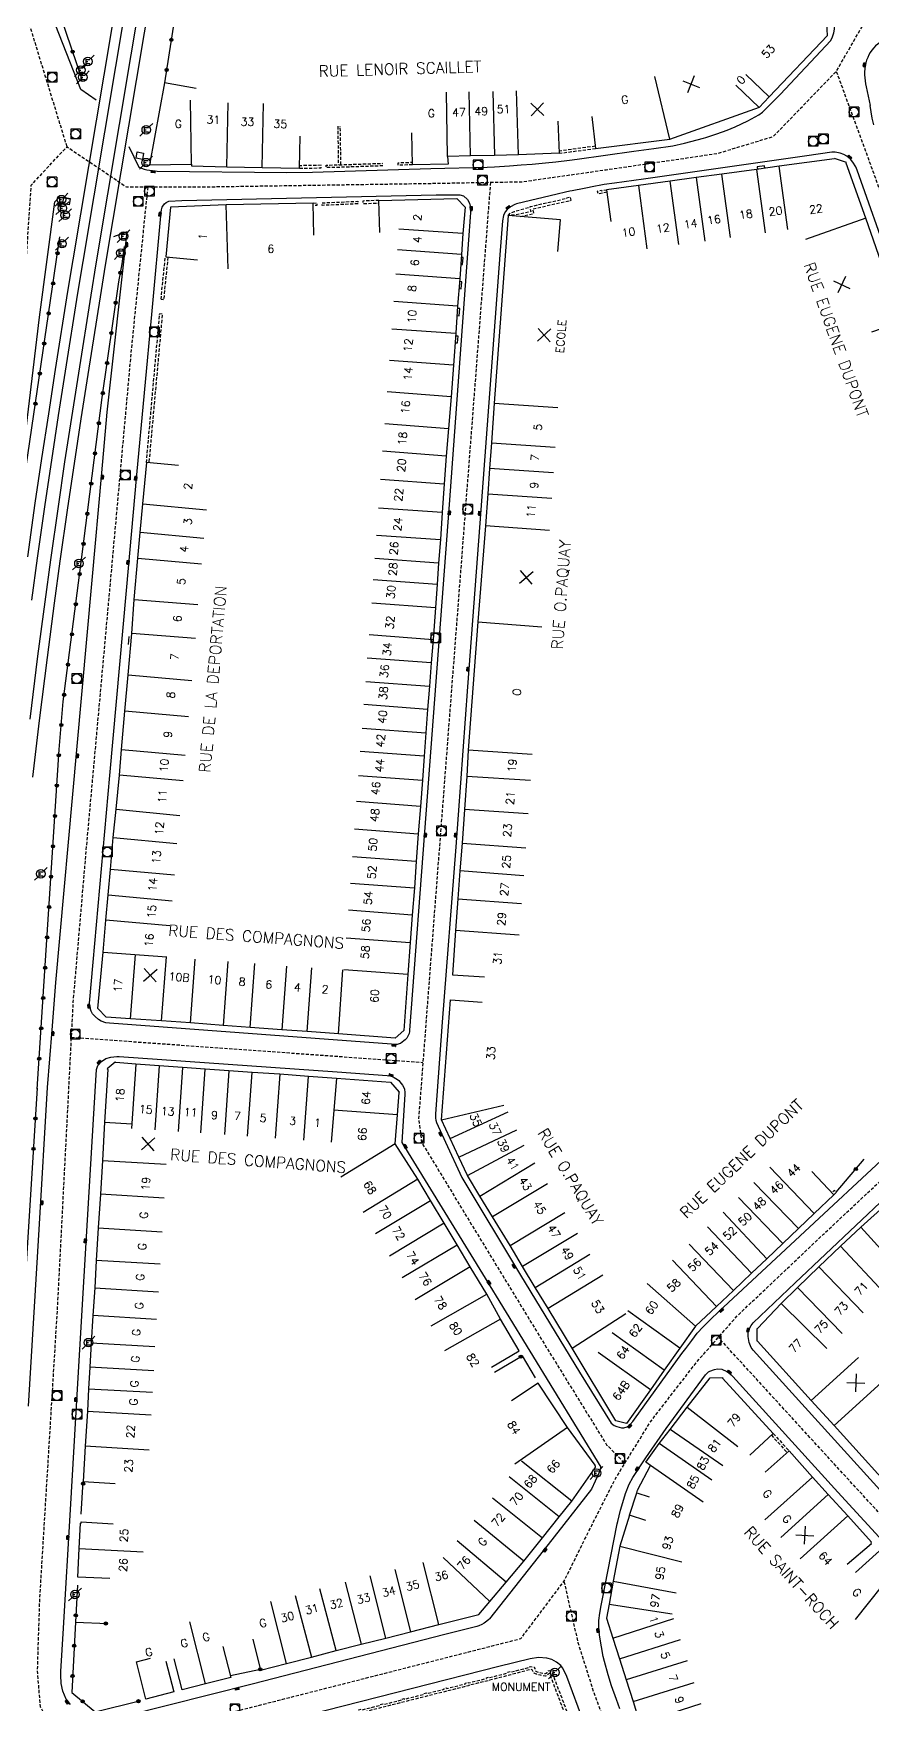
# Model space of a CAD drawing. Header units: millimetres. Extents: x 111999 to 113000, y 155000 to 156001.
# Drawn here: x 112364.1 to 112495.2, y 155392.6 to 155653.7 of the extents above; entities that cross this region are included whole.
import ezdxf
from ezdxf.enums import TextEntityAlignment as Align

# ---------------------------------------------------------------- set-up
doc = ezdxf.new("R2010")
doc.units = ezdxf.units.MM
doc.linetypes.add('DASHED', pattern=[0.75, 0.5, -0.25])
doc.layers.get('0').update_dxf_attribs({"linetype": 'CONTINUOUS'})
for name, color, linetype in [('W0001', 6, 'DASHED'), ('W0008', 7, 'CONTINUOUS'), ('W0100', 7, 'CONTINUOUS'), ('W0112', 1, 'DASHED'), ('W0322', 7, 'CONTINUOUS'), ('W0330', 7, 'CONTINUOUS'), ('W0400', 7, 'CONTINUOUS'), ('W0420', 7, 'CONTINUOUS'), ('W0471', 7, 'CONTINUOUS'), ('W0700', 7, 'CONTINUOUS'), ('W0984', 7, 'CONTINUOUS'), ('W0989', 7, 'CONTINUOUS'), ('W0991', 7, 'CONTINUOUS'), ('W1102', 7, 'CONTINUOUS')]:
    doc.layers.add(name, color=color, linetype=linetype)
doc.styles.get("Standard").update_dxf_attribs({"font": 'romans.shx', "width": 0.85})

# ---------------------------------------------------------------- blocks, each defined once
blk = doc.blocks.new('T400')
for p, q in [((-0.15, 0.3), (0.15, 0.3)), ((-0.15, -0.25), (-0.15, 0.3)), ((-0.15, 0.15), (0.15, 0.15)), ((-0.15, 0), (0.15, 0)), ((0.15, 0.3), (0.15, -0.25)), ((-0.15, -0.15), (0.15, -0.15)), ((-0.15, -0.25), (-0.15, -0.3)), ((-0.15, -0.3), (0.15, -0.3)), ((0.15, -0.3), (0.15, -0.25))]:
    blk.add_line(p, q)
blk = doc.blocks.new('t322o')
at = {"color": 0, "linetype": 'Continuous'}
for radius in [0.25, 0.15]:
    blk.add_circle((0, 0), radius, dxfattribs=at)
blk = doc.blocks.new('t991o')
at = {"color": 0, "linetype": 'Continuous'}
for p, q in [((-1, 1), (1, -1)), ((-1, -1), (1, 1))]:
    blk.add_line(p, q, dxfattribs=at)
blk = doc.blocks.new('T471')
for p, q in [((-0.333334, 0.333334), (-0.333334, -0.333334)), ((-0.333334, 0.333334), (0.333334, 0.333334)), ((-0.333334, 0), (0, 0)), ((0.500001, 0.500001), (1.000002, 1.000002)), ((-0.500001, -0.500001), (-1.000002, -1.000002)), ((-0.333334, -0.333334), (0.333334, -0.333334))]:
    blk.add_line(p, q)
blk.add_ellipse((0, 0), major_axis=(0.471405, 0.471405), ratio=1, start_param=5.4977871438, end_param=11.780972451)
blk = doc.blocks.new('t112o')
at = {"color": 0, "linetype": 'Continuous'}
for p, q in [((-0.5, 0.5), (0.5, 0.5)), ((-0.5, -0.5), (-0.5, 0.5)), ((0.5, 0.5), (0.5, -0.5)), ((0.5, -0.5), (-0.5, -0.5))]:
    blk.add_line(p, q, dxfattribs=at)
blk = doc.blocks.new('t330o')
at = {"color": 0, "linetype": 'Continuous'}
for p, q in [((0.25, -0.25), (-0.25, 0.25)), ((-0.25, -0.25), (0.25, 0.25)), ((-0.25, 0.25), (-0.25, -0.25)), ((0.25, 0.25), (-0.25, 0.25)), ((0.25, -0.25), (0.25, 0.25)), ((-0.25, -0.25), (0.25, -0.25)), ((-0.25, -0.25), (-0.25, -0.25))]:
    blk.add_line(p, q, dxfattribs=at)
blk = doc.blocks.new('T420')
for p, q in [((0.75, 0.75), (-0.75, 0.75)), ((-0.75, 0.75), (-0.75, -0.75)), ((0.75, 0.75), (0.75, -0.75)), ((0.75, -0.75), (-0.75, -0.75))]:
    blk.add_line(p, q)
blk.add_ellipse((0, 0), major_axis=(-0.53, 0.53), ratio=1, start_param=3.926991, end_param=10.210176)

msp = doc.modelspace()

# ---------------------------------------------------------------- linework, layer by layer
at = {"layer": 'W0001', "flags": 128}
for points in [[(112369.32, 155635.98), (112364.55, 155651.51), (112359.37, 155668.73), (112357.9, 155672.43), (112349.7, 155685.3), (112341.28, 155698.13), (112336.22, 155706.13), (112328.85, 155720.06), (112326.26, 155726.59), (112325.62, 155731.42), (112326.44, 155735.12), (112328.97, 155742.71), (112335.1, 155761.86), (112344.02, 155792.75)], [(112328.58, 155236.28), (112329.6, 155246.34), (112330.59, 155255.08), (112331.27, 155265.1), (112332.6, 155284.31), (112334.87, 155314.83), (112337.19, 155344.54), (112339.04, 155372.85), (112341.05, 155397.93), (112341.46, 155403.01), (112341.64, 155427.07), (112342.76, 155443.35), (112345.53, 155471.88), (112347.35, 155491.83), (112349.83, 155514), (112352, 155534.88), (112355.13, 155554.93), (112358.13, 155574.32), (112359.72, 155585.38), (112360.84, 155594.91), (112362.13, 155606.33), (112362.9, 155617.39), (112363.73, 155629.98), (112369.32, 155635.98), (112378.62, 155629.68), (112391.73, 155629.72), (112426.3, 155630.25), (112440.44, 155630.51), (112453.53, 155632.37), (112470.94, 155634.93), (112479.69, 155637.58), (112489.51, 155647.74), (112496.94, 155660.63)], [(112489.51, 155647.74), (112495.1, 155632.48), (112501.9, 155613.75), (112503.75, 155608.55), (112504.86, 155602.1), (112505.6, 155595.22), (112511.44, 155546.14), (112517.01, 155506.81)], [(112435.47, 155630.42), (112426.11, 155508.52), (112424.25, 155484.14), (112424.71, 155480.43), (112442.75, 155450.78), (112453.62, 155433.2), (112456.47, 155430.29)], [(112381.92, 155629.69), (112379.35, 155604.28), (112372.28, 155526.12), (112370.25, 155502.37), (112367.82, 155455.09), (112365.01, 155409.02), (112364.66, 155397.97), (112365.1, 155392.32), (112367.31, 155388.34), (112370.05, 155386.49), (112373.68, 155385.96), (112382.34, 155388.17), (112440.24, 155402.92), (112446.96, 155411.85), (112451.29, 155420.59), (112454.96, 155427.82), (112460.44, 155436.74), (112467.69, 155446.1), (112474.14, 155453.44), (112487.49, 155466.07), (112512.38, 155489.41)], [(112369.97, 155496.86), (112424.92, 155492.92)], [(112604.41, 155358.89), (112508.79, 155412.74), (112504.88, 155414.95), (112501.09, 155417.69), (112497.36, 155421.3), (112492.47, 155426.6), (112471.08, 155449.96)], [(112446.96, 155411.85), (112449.13, 155402.31), (112451.6, 155394.53), (112470.79, 155342.32), (112484.86, 155305.26), (112490.16, 155293.16), (112494.85, 155281.76), (112498.2, 155274.69), (112505.19, 155263.73), (112519.79, 155245.12), (112541.27, 155217.47), (112550.11, 155206.25), (112554.98, 155199.36), (112558.96, 155193.97), (112563.91, 155185.93), (112579.33, 155162.07), (112594.45, 155138.12), (112599.31, 155130.61), (112603.82, 155124.25), (112609.21, 155118.85), (112616.84, 155111.27), (112625.71, 155103.29), (112632.16, 155098.12), (112644.97, 155095.86), (112649.42, 155095.35), (112653.21, 155094.63), (112656.65, 155093.35), (112660.54, 155091.26), (112681.05, 155076.31), (112689.2, 155069.76), (112693.14, 155066.53), (112696.42, 155063), (112699.29, 155059.42), (112702.16, 155054.86), (112704.32, 155050.69), (112719.49, 155014.76), (112725.44, 155001.75), (112726.7, 155000)]]:
    msp.add_lwpolyline(points, dxfattribs=at)
at = {"layer": 'W0008'}
for points in [[(112478.74, 155642.15), (112480.75, 155644.11), (112488.65, 155652.58, 0.287472), (112488.52, 155657.32), (112466.01, 155686.71), (112461.92, 155692.1), (112459.26, 155695.93), (112447.24, 155714.61), (112433.42, 155736.09), (112415.3, 155764.31), (112411.23, 155770.58), (112408.42, 155774.76), (112405.44, 155778.88)], [(112614.9, 155619.73, 0.001312), (112614.28, 155620.07), (112587.1, 155632.38), (112583.28, 155633.97), (112580.41, 155635.06, 0.023835), (112565.75, 155639.66), (112537.85, 155646.53), (112531.74, 155648), (112527.94, 155648.84), (112508.84, 155652.3), (112499.26, 155653.21, 0.342838), (112494.13, 155649.06, 0.12527), (112494.2, 155645.33), (112494.78, 155642.42)]]:
    msp.add_lwpolyline(points, format="xyb", dxfattribs=at)
at = {"layer": 'W0008', "flags": 128}
for points in [[(112373.86, 155643.23), (112371.5, 155644.89), (112367, 155656.33)], [(112378.99, 155636.01), (112380.53, 155632.76), (112381.35, 155632.44), (112381.78, 155632.34), (112383.09, 155632.19), (112383.42, 155632.17), (112403.66, 155631.96), (112407.68, 155632.02), (112426.14, 155632.55), (112434.94, 155632.78), (112436.1, 155632.83), (112438.46, 155632.98), (112440.29, 155633.12), (112442, 155633.26), (112444.07, 155633.46), (112445.68, 155633.63), (112447.84, 155633.89), (112449.03, 155634.04), (112457.87, 155635.27), (112460.99, 155635.7), (112463.98, 155636.13), (112465.8, 155636.52), (112468.76, 155637.3), (112469.12, 155637.41), (112470.85, 155637.97), (112472.44, 155638.57), (112473.7, 155639.1), (112475.69, 155640.04), (112477.4, 155640.95), (112477.98, 155641.35), (112478.74, 155642.15)], [(112497.95, 155617.74), (112492.77, 155632.3), (112492.54, 155632.82), (112492.1, 155633.56), (112491.72, 155634.04), (112491.17, 155634.49), (112490.66, 155634.78), (112490.13, 155634.97), (112489.31, 155635.12), (112488.81, 155635.11), (112484.92, 155634.55), (112459.4, 155630.89), (112454.86, 155630.28), (112453.22, 155630.05), (112452.44, 155629.91), (112451.91, 155629.81), (112450.13, 155629.46), (112448.22, 155629.08), (112447.87, 155629.01), (112447.19, 155628.86), (112445.89, 155628.56), (112439.56, 155627.03), (112439.29, 155626.93), (112438.6, 155626.56), (112438.07, 155626.17), (112437.77, 155625.8), (112437.51, 155625.21), (112437.36, 155624.37), (112436.96, 155619.06), (112433.8, 155577.16), (112431.89, 155551.58), (112430.06, 155526.62), (112427.93, 155499.21), (112426.91, 155484.87), (112426.89, 155484.55), (112426.88, 155484.23), (112426.92, 155483.89), (112427.04, 155483.53), (112428.43, 155480.44), (112430.98, 155474.95), (112440.19, 155459.67), (112449.38, 155444.51), (112454.33, 155436.56), (112454.81, 155436.22), (112455.23, 155436.02), (112455.95, 155435.84), (112456.29, 155435.82), (112456.85, 155435.99), (112457.27, 155436.32), (112457.7, 155436.84), (112457.96, 155437.17), (112465.4, 155447.43), (112465.98, 155448.24), (112466.92, 155449.5), (112467.79, 155450.6), (112468.72, 155451.64), (112469.84, 155452.78), (112471.13, 155454.03), (112510.66, 155490.76)], [(112478.36, 155632.62), (112478.31, 155633), (112477.12, 155632.83), (112477.18, 155632.45)], [(112336.12, 155297.98), (112335.14, 155299.48), (112335.18, 155303.08), (112337.22, 155331.13), (112339.58, 155362.56), (112341.08, 155383.39), (112342.75, 155401.37), (112343.35, 155411.95), (112343.75, 155419.25), (112345.12, 155431.84), (112348.64, 155476.92), (112349.98, 155492.58), (112352.06, 155510.94), (112353.96, 155528.59), (112356.04, 155545.27), (112357.88, 155558.86), (112361.09, 155580.09), (112362.87, 155591.49), (112365.02, 155609.33), (112367.43, 155627.38), (112368.16, 155628.08), (112369.8, 155627.84)], [(112363.31, 155439.2), (112364.99, 155466.83), (112366.29, 155489.01), (112367, 155497.95), (112367.58, 155505.43), (112370.86, 155541.74), (112373.26, 155568.25), (112374.75, 155585.04), (112375.61, 155594.5), (112378.7, 155622.66), (112376.58, 155621.89)], [(112430.83, 155617.58), (112431.13, 155617.56), (112431.2, 155618.66), (112430.9, 155618.68)], [(112430.55, 155613.82), (112430.9, 155613.79), (112430.98, 155614.89), (112430.64, 155614.92)], [(112430.24, 155609.59), (112430.6, 155609.57), (112430.68, 155610.69), (112430.31, 155610.71)], [(112429.94, 155605.36), (112430.34, 155605.33), (112430.41, 155606.37), (112430.01, 155606.4)], [(112378.98, 155559.47), (112378.87, 155558.2)], [(112369.84, 155392.59), (112369.21, 155393.43), (112368.64, 155394.69), (112368.42, 155395.88), (112368.36, 155397.21), (112368.37, 155397.78), (112368.76, 155404.55), (112369.84, 155423.07), (112370.95, 155441.9), (112372.37, 155465.65), (112373.48, 155484.04), (112373.95, 155491.82), (112374.13, 155492.43), (112374.7, 155493.09), (112375.38, 155493.51), (112376.15, 155493.74), (112377.1, 155493.87), (112377.44, 155493.87), (112411.53, 155491.46), (112419.36, 155490.87), (112419.79, 155490.81), (112420.27, 155490.66), (112420.43, 155490.58), (112420.95, 155490.24), (112421.15, 155490.09), (112421.54, 155489.63), (112421.71, 155489.35), (112422.02, 155488.78), (112422.06, 155488.66), (112422.12, 155488.35), (112422.12, 155487.96), (112421.61, 155480.42), (112434.21, 155459.88), (112452.7, 155429.71), (112452.43, 155428.75), (112451.28, 155426.26), (112444.51, 155417.62), (112435.31, 155405.99), (112435.23, 155405.9), (112434.91, 155405.64), (112434.49, 155405.33), (112434.11, 155405.12), (112433.66, 155404.93), (112433.33, 155404.82), (112428.37, 155403.53), (112398.24, 155395.81), (112378.42, 155390.78)], [(112496.81, 155425.56), (112476.53, 155447.96), (112476.53, 155447.96), (112476.23, 155448.37), (112476.1, 155448.64), (112475.91, 155449.19), (112475.83, 155449.49), (112475.75, 155450.08), (112475.75, 155450.59), (112475.81, 155450.94), (112475.91, 155451.27), (112476.19, 155451.83), (112476.52, 155452.23), (112483.1, 155458.5), (112497.28, 155471.92)], [(112455.71, 155391.93), (112455.18, 155393.39), (112454.41, 155395.54), (112453.86, 155397.23), (112453.29, 155399.33), (112453.11, 155400.14), (112452.8, 155401.65), (112452.51, 155403.45), (112452.41, 155404.57), (112452.42, 155405.72), (112452.56, 155406.87), (112452.78, 155408.1), (112452.88, 155408.6), (112455.29, 155420.84), (112455.37, 155421.23), (112455.81, 155422.98), (112456.14, 155424.19), (112456.57, 155425.56), (112457.16, 155427.05), (112457.72, 155428.07), (112459.74, 155431.15), (112462.95, 155435.71), (112469.07, 155444.12), (112469.21, 155444.28), (112469.55, 155444.57), (112469.76, 155444.69), (112470.48, 155444.95), (112470.94, 155445.03), (112471.61, 155444.98), (112472.43, 155444.66), (112472.67, 155444.49), (112473.1, 155444.11), (112473.32, 155443.88), (112489.75, 155425.79), (112496.21, 155418.75)], [(112454.48, 155377.82), (112447.41, 155396.97), (112447.11, 155397.66), (112446.73, 155398.36), (112446.46, 155398.69), (112445.81, 155399.22), (112445.08, 155399.62), (112444.3, 155399.85), (112442.98, 155399.95), (112441.69, 155399.77), (112436.8, 155398.55), (112396.3, 155388.22)]]:
    msp.add_lwpolyline(points, dxfattribs=at)
msp.add_lwpolyline([(112495.39, 155639.39), (112495.13, 155640.41), (112494.78, 155642.42, -0.00215)], format="xyb", dxfattribs=at)
msp.add_lwpolyline([(112422.17, 155496.47), (112421.94, 155496.27), (112421.4, 155495.89), (112421.21, 155495.8), (112420.91, 155495.73), (112420.72, 155495.72), (112411.57, 155496.39), (112375.97, 155499.03), (112375.38, 155499.13), (112374.67, 155499.38), (112374.23, 155499.62), (112373.71, 155500.07), (112373.32, 155500.53), (112373.09, 155500.95), (112372.88, 155501.63), (112372.85, 155502.16), (112373.39, 155508.57), (112376.02, 155537.72), (112378.59, 155566.64), (112380.24, 155584.71), (112382.61, 155610.32), (112384.01, 155625.75), (112384.07, 155626.12), (112384.19, 155626.52), (112384.27, 155626.67), (112384.57, 155627.06), (112384.81, 155627.28), (112385.22, 155627.49), (112387.25, 155627.59), (112427.01, 155628.45), (112430.69, 155628.46), (112431.27, 155628.29), (112431.87, 155627.74), (112432.18, 155627.17), (112432.3, 155626.68), (112432.34, 155625.69), (112432.31, 155624.96), (112432.04, 155621.43), (112429.01, 155580.08), (112425.39, 155531.72), (112422.85, 155497.97), (112422.82, 155497.74), (112422.77, 155497.43), (112422.73, 155497.32), (112422.53, 155496.91), (112422.41, 155496.72)], close=True, dxfattribs=at)
at = {"layer": 'W0100'}
msp.add_lwpolyline([(112473.81, 155645.57), (112477.44, 155642.12), (112479.02, 155643.79), (112488.12, 155653.34), (112488.04, 155655.2), (112485.7, 155658.08), (112482.56, 155662.05), (112478.64, 155658.95)], dxfattribs=at)
at = {"layer": 'W0100', "flags": 128}
for points in [[(112389.48, 155645.06), (112384.56, 155645.96), (112382.21, 155633.13), (112388.77, 155633.23), (112388.78, 155632.96), (112394.31, 155632.85), (112399.79, 155632.71), (112405.64, 155632.6), (112405.74, 155637.6)], [(112451.3, 155640.67), (112451.91, 155635.71), (112463.49, 155637.13), (112477.49, 155642.14), (112477.49, 155642.14), (112477.49, 155642.14), (112477.49, 155642.14)], [(112446.01, 155639.94), (112446.19, 155634.94), (112439.87, 155634.71), (112436.09, 155634.62), (112432.34, 155634.53), (112428.78, 155634.47), (112428.85, 155633.27), (112423.29, 155633.15), (112423.18, 155638.15)], [(112495.04, 155607.04), (112499.76, 155608.69), (112494.12, 155624.8), (112491.06, 155633.39), (112491.09, 155633.49), (112489.22, 155634.14), (112489.21, 155634.1), (112480.58, 155632.93), (112477.04, 155632.43), (112471.62, 155631.7), (112467.62, 155631.14), (112463.56, 155630.6), (112458.58, 155629.92), (112453.61, 155629.24), (112454.29, 155624.29)], [(112418.18, 155622.58), (112418.06, 155627.58), (112430.21, 155627.86), (112431.5, 155626.55), (112431.17, 155622.39), (112430.94, 155619.16), (112430.67, 155615.31), (112430.34, 155611.07), (112430.04, 155606.82), (112429.68, 155601.83), (112429.32, 155596.92), (112428.93, 155591.95), (112428.58, 155587.62), (112428.25, 155583.3), (112427.94, 155578.82), (112427.65, 155574.6), (112427.38, 155570.92), (112427.15, 155567.66), (112426.9, 155563.93), (112426.5, 155558.97), (112426.21, 155555.33), (112425.96, 155551.68), (112425.66, 155548.05), (112425.38, 155544.4), (112425.1, 155540.76), (112424.85, 155537.03), (112424.54, 155532.89), (112424.18, 155528.64), (112423.89, 155524.32), (112423.59, 155520.17), (112423.25, 155515.93), (112422.91, 155511.66), (112422.56, 155506.66), (112421.93, 155497.91), (112420.58, 155496.73), (112411.73, 155497.39), (112406.85, 155497.73), (112402.86, 155498.01), (112397.92, 155498.39), (112393.69, 155498.71), (112388.59, 155499.09), (112384.08, 155499.43), (112379.24, 155499.71), (112375.43, 155499.97), (112374.13, 155501.34), (112374.95, 155510.12), (112375.4, 155515.17), (112375.77, 155519.09), (112376.13, 155523.05), (112376.54, 155528.04), (112376.98, 155532.49), (112377.51, 155537.79), (112377.84, 155541.78), (112378.35, 155547.77), (112378.87, 155553.46), (112379.44, 155559.93), (112379.81, 155565.24), (112380.38, 155571.72), (112380.75, 155575.69), (112381.16, 155580.17), (112381.78, 155586.66)], [(112407.86, 155622.17), (112407.75, 155627.17), (112394.2, 155626.87), (112385.48, 155626.54), (112384.76, 155618.77), (112389.73, 155618.31)], [(112446.02, 155619.59), (112446.41, 155624.57), (112438.25, 155625.21), (112436.05, 155595.92), (112435.63, 155589.73), (112435.33, 155585.71), (112435.06, 155581.73), (112434.72, 155576.74), (112433.51, 155561.74), (112431.99, 155541.68), (112431.76, 155537.66), (112431.41, 155532.43), (112431.03, 155527.19), (112430.71, 155522.84), (112430.38, 155518.5), (112430.01, 155513.53), (112429.53, 155506.63), (112434.52, 155506.29)], [(112386.76, 155586.18), (112381.72, 155586.62)], [(112485.67, 155475.87), (112489.12, 155472.25), (112486.05, 155469.34), (112483.58, 155466.97), (112481.16, 155464.62), (112478.68, 155462.26), (112476.24, 155459.98), (112473.44, 155457.31), (112470.8, 155454.78), (112467.53, 155451.73), (112465.07, 155448.28), (112462.64, 155444.85), (112460.46, 155441.79), (112456.71, 155436.53), (112455.06, 155436.94), (112448.24, 155448.29), (112444.48, 155454.49), (112442.48, 155457.78), (112440.5, 155461.05), (112438.53, 155464.31), (112435.82, 155468.78), (112433.84, 155472.03), (112431.9, 155475.27), (112430.53, 155478.14), (112429.19, 155481.02), (112427.84, 155483.95), (112429.22, 155502.71), (112434.2, 155502.34)], [(112435.64, 155445.32), (112439.95, 155447.87), (112437.02, 155452.82), (112434.89, 155456.74), (112432.3, 155461), (112430.26, 155464.43), (112428.24, 155467.8), (112426.11, 155471.33), (112424.13, 155474.7), (112420.61, 155480.19), (112420.94, 155484.74), (112421.2, 155488.24), (112421.25, 155488.29), (112419.9, 155489.82), (112419.85, 155489.78), (112411.42, 155490.42), (112407.03, 155490.73), (112402.55, 155491.07), (112398.23, 155491.36), (112394.59, 155491.63), (112390.9, 155491.87), (112387.38, 155492.13), (112383.72, 155492.38), (112380.06, 155492.66), (112376.94, 155492.91), (112376.83, 155492.98), (112375.61, 155491.91), (112375.69, 155491.82), (112375.17, 155483.59), (112374.84, 155477.59), (112374.54, 155472.32), (112374.21, 155467.09), (112373.88, 155461.99), (112373.65, 155457.7), (112373.34, 155453.41), (112373.08, 155449.12), (112372.88, 155445.3), (112372.68, 155441.94), (112372.51, 155438.45), (112372.16, 155432.96), (112371.85, 155427.43), (112376.84, 155427.14)], [(112525.46, 155413.83), (112523.03, 155409.46), (112513.77, 155414.63), (112505.25, 155419.45), (112500.38, 155423.83), (112489.18, 155436.2), (112485.6, 155440.12), (112477.22, 155449.4), (112477.15, 155449.4), (112477.15, 155449.4), (112477.12, 155451.35), (112477.12, 155451.35), (112477.18, 155451.35), (112480.89, 155455.27), (112483.46, 155457.77), (112486.76, 155460.97), (112490.14, 155464.23), (112493.32, 155467.16), (112497.44, 155470.89), (112501.5, 155474.56), (112505.23, 155477.94), (112508.84, 155481.24), (112512.61, 155484.63), (112514.51, 155486.5)], [(112398.34, 155402.84), (112399.56, 155397.99), (112403.61, 155399.01), (112407.52, 155399.99), (112411.36, 155401.04), (112415.25, 155402.02), (112419.13, 155403), (112422.99, 155403.98), (112427.4, 155405.09), (112433.65, 155406.67), (112435.38, 155408.71), (112437.95, 155411.73), (112440.69, 155415.03), (112443.59, 155418.64), (112446.2, 155421.92), (112448.18, 155424.39), (112451.85, 155429.59), (112451.9, 155429.71), (112451.9, 155429.79), (112451.85, 155429.93), (112451.81, 155430.01), (112447.51, 155435.87), (112442.95, 155442.81), (112438.77, 155440.07)], [(112458.33, 155425.7), (112458.45, 155426.11), (112460.48, 155429.96), (112459.75, 155430.47), (112461.84, 155433.38), (112463.54, 155435.6), (112466.23, 155439.04), (112469.81, 155443.65), (112469.81, 155443.65), (112471.71, 155443.69), (112471.71, 155443.58), (112479.66, 155434.95), (112475.98, 155431.56)], [(112491.22, 155414.53), (112495.02, 155417.77), (112494.92, 155417.89), (112495.01, 155417.96), (112491.29, 155422.08), (112488.25, 155425.44), (112485.78, 155428.14), (112482.13, 155432.25), (112478.39, 155428.93)], [(112457.2, 155422.18), (112455.67, 155417.35), (112454.65, 155411.89), (112454, 155408.28), (112453.6, 155406.1), (112454.6, 155402.99), (112455.65, 155399.74), (112456.68, 155396.46), (112457.75, 155393.06), (112458.81, 155389.67)], [(112376, 155412.29), (112371.01, 155412.51), (112371.2, 155416.97), (112371.43, 155420.96), (112371.43, 155420.96), (112371.51, 155420.96), (112371.52, 155421.15), (112376.51, 155420.86)], [(112536.53, 155392.6), (112531.1, 155395.68), (112525.39, 155398.85), (112520.64, 155401.56), (112515.88, 155404.28), (112511.55, 155406.72), (112511.51, 155406.67), (112507.2, 155409.1), (112503.09, 155411.4), (112498.75, 155413.82), (112496.24, 155416.61), (112492.52, 155413.26)], [(112393.68, 155401.67), (112394.89, 155396.82), (112390.93, 155395.83), (112387.29, 155394.92), (112386.07, 155399.76)], [(112384.78, 155399.41), (112386.01, 155394.57), (112381.63, 155393.46), (112380.15, 155399.27), (112382.34, 155399.83)]]:
    msp.add_lwpolyline(points, dxfattribs=at)
at = {"layer": 'W0112', "flags": 128}
for points in [[(112411.61, 155639.18), (112411.71, 155633.14)], [(112412.11, 155633.15), (112412.01, 155639.19)], [(112446.14, 155635.34), (112451.86, 155636.1)], [(112446.19, 155634.94), (112451.91, 155635.71)], [(112405.64, 155632.6), (112409.01, 155632.67), (112409, 155633.07), (112405.63, 155633)], [(112418.68, 155632.98), (112411.92, 155632.75), (112409.82, 155632.7), (112409.81, 155633.1), (112411.9, 155633.15), (112418.66, 155633.38)], [(112423.29, 155633.15), (112421.08, 155633.07), (112421.07, 155633.47), (112423.27, 155633.55)], [(112418.06, 155627.58), (112415.55, 155627.49), (112415.56, 155627.09), (112418.07, 155627.18)], [(112440.11, 155625.06), (112440.11, 155625.06), (112442.27, 155625.53), (112442.1, 155626.26), (112447.85, 155627.56), (112447.85, 155627.56), (112448.06, 155627.61), (112447.95, 155628.09), (112447.37, 155627.96), (112447.39, 155627.87), (112441.63, 155626.56), (112441.79, 155625.84), (112439.26, 155625.29), (112438.31, 155625.35), (112438.29, 155625.2)], [(112453.69, 155628.85), (112453.09, 155628.73), (112452.48, 155628.61), (112452.48, 155628.61), (112452.3, 155628.58), (112452.19, 155629.04), (112452.78, 155629.17), (112452.8, 155629.08), (112453.01, 155629.13), (112453.61, 155629.24)], [(112407.75, 155627.17), (112408.34, 155627.19), (112408.35, 155626.79), (112407.77, 155626.77)], [(112438.25, 155625.2), (112438.49, 155625.54), (112439.21, 155625.85), (112441.62, 155626.56)], [(112384.01, 155612.16), (112384.41, 155612.12), (112384.01, 155612.16), (112384.67, 155618.76)], [(112385.07, 155618.72), (112384.41, 155612.12)], [(112381.72, 155586.62), (112383.8, 155609.91), (112384.2, 155609.88), (112382.11, 155586.58)], [(112489.12, 155472.25), (112489.49, 155472.64), (112489.2, 155472.92), (112488.83, 155472.53)], [(112479.36, 155434.68), (112481.84, 155431.98)], [(112479.66, 155434.95), (112482.13, 155432.25)], [(112414.94, 155391.67), (112414.92, 155391.78), (112415.32, 155391.88), (112415.35, 155391.77), (112418.27, 155392.5), (112418.25, 155392.61), (112418.66, 155392.71), (112418.69, 155392.61), (112421.59, 155393.33), (112421.56, 155393.45), (112421.98, 155393.55), (112422.01, 155393.44), (112425.08, 155394.21), (112425.06, 155394.33), (112425.47, 155394.43), (112425.5, 155394.33), (112428.24, 155395.01), (112428.22, 155395.13), (112428.62, 155395.22), (112428.65, 155395.12), (112431.56, 155395.85), (112431.54, 155395.96), (112431.95, 155396.06), (112431.98, 155395.98), (112434.88, 155396.69), (112434.85, 155396.8), (112435.27, 155396.91), (112435.3, 155396.82), (112438.18, 155397.53), (112438.16, 155397.65), (112438.57, 155397.76), (112438.57, 155397.77), (112438.59, 155397.66), (112441.45, 155398.4), (112441.43, 155398.5), (112441.79, 155398.57), (112442.34, 155398.43), (112442.31, 155398.34), (112442.42, 155398.31), (112442.4, 155398.14), (112442.43, 155398.01), (112442.51, 155397.87), (112442.56, 155397.83), (112442.69, 155397.75), (112442.78, 155397.72), (112443.84, 155397.48), (112443.95, 155397.47), (112444.1, 155397.48), (112444.18, 155397.52), (112444.32, 155397.62), (112444.39, 155397.71), (112444.45, 155397.84), (112444.58, 155397.91), (112445.04, 155397.78), (112449.29, 155386.53), (112448.92, 155386.39), (112444.73, 155397.45), (112444.71, 155397.46), (112444.05, 155397.02), (112443.27, 155397.2), (112442.7, 155397.33), (112442.51, 155397.39), (112442.33, 155397.5), (112442.19, 155397.64), (112442.07, 155397.83), (112442.01, 155398.01), (112441.83, 155398.06), (112441.83, 155398.09), (112438.65, 155397.26), (112438.65, 155397.24), (112435.35, 155396.42), (112435.36, 155396.4), (112432.03, 155395.58), (112432.04, 155395.55), (112428.71, 155394.72), (112428.71, 155394.71), (112425.54, 155393.93), (112425.54, 155393.91), (112422.05, 155393.04), (112422.05, 155393.03), (112418.73, 155392.21), (112418.73, 155392.2), (112415.07, 155391.28), (112415.04, 155391.4), (112415.01, 155391.39)]]:
    msp.add_lwpolyline(points, dxfattribs=at)
msp.add_lwpolyline([(112414.79, 155627.05), (112409.18, 155626.8), (112409.17, 155627.2), (112414.77, 155627.45)], close=True, dxfattribs=at)
at = {"layer": 'W0322', "flags": 128}
for points in [[(112387.07, 155662.05), (112384.56, 155645.96)], [(112371.73, 155646.33), (112368.31, 155656.41)], [(112349.15, 155463.83), (112349.2, 155464.47), (112349.2, 155464.47), (112349.2, 155464.47), (112349.08, 155467.55), (112349.69, 155469.7), (112351.07, 155492.62), (112352.98, 155510.92), (112354.83, 155528.22), (112357, 155545.14), (112358.96, 155560.02), (112362.04, 155579.98), (112368.22, 155621.89)], [(112364.67, 155488.76), (112366.81, 155521.69), (112368.09, 155541.83), (112368.73, 155549.28), (112371.33, 155569.44), (112374.82, 155596.82), (112377.39, 155614.86), (112377.91, 155617.67), (112378.28, 155620.4)], [(112364.68, 155488.9), (112361.4, 155437.31), (112359.87, 155411.94)], [(112489.49, 155472.64), (112493.85, 155477.8)], [(112436.11, 155444.54), (112440.43, 155447.09), (112442.44, 155443.65)], [(112371.53, 155422.37), (112371.85, 155427.43)], [(112370.97, 155411.28), (112370.62, 155405.48), (112370.06, 155394.51), (112373.72, 155391.49), (112380.66, 155393.17)], [(112370.62, 155405.48), (112375.69, 155405.26)], [(112394.87, 155397.14), (112399.53, 155398.11)]]:
    msp.add_lwpolyline(points, dxfattribs=at)
at = {"layer": 'W0700', "flags": 128}
for points in [[(112395.76, 155770.36), (112370.22, 155618.3), (112369.41, 155613.34), (112367.49, 155601.18), (112366.4, 155594.22), (112365.34, 155587.27), (112364.31, 155580.29), (112363.12, 155571.92)], [(112399.31, 155769.76), (112373.82, 155617.7), (112373.02, 155612.76), (112371.09, 155600.61), (112370.01, 155593.67), (112368.95, 155586.72), (112367.93, 155579.77), (112366.74, 155571.42), (112365.84, 155564.85), (112364.73, 155556.38), (112363.49, 155546.53)], [(112397.24, 155770.11), (112371.77, 155618.04), (112370.96, 155613.09), (112369.04, 155600.93), (112367.96, 155593.98), (112366.9, 155587.03), (112365.87, 155580.06), (112364.68, 155571.71), (112363.78, 155565.12)], [(112400.79, 155769.51), (112375.29, 155617.45), (112374.48, 155612.53), (112372.56, 155600.38), (112371.48, 155593.44), (112370.42, 155586.5), (112369.4, 155579.55), (112368.21, 155571.21), (112367.32, 155564.65), (112366.21, 155556.19), (112364.97, 155546.35), (112363.9, 155537.46)]]:
    msp.add_lwpolyline(points, dxfattribs=at)
at = {"layer": 'W1102', "flags": 128}
for points in [[(112463.49, 155637.13), (112461.17, 155646.92)], [(112479.02, 155643.79), (112475.4, 155647.24)], [(112388.77, 155633.23), (112388.63, 155643.23)], [(112428.78, 155634.47), (112428.61, 155644.47)], [(112432.34, 155634.53), (112432.15, 155644.53)], [(112435.85, 155644.61), (112436.09, 155634.62)], [(112439.87, 155634.71), (112439.56, 155644.71)], [(112394.31, 155632.85), (112394.51, 155642.82)], [(112399.79, 155632.71), (112400.02, 155642.71)], [(112481.94, 155623.02), (112480.58, 155632.93)], [(112464.91, 155620.69), (112463.56, 155630.6)], [(112467.62, 155631.14), (112468.98, 155621.24)], [(112472.98, 155621.8), (112471.62, 155631.7)], [(112477.04, 155632.43), (112478.4, 155622.52)], [(112458.58, 155629.92), (112459.93, 155620.01)], [(112394.49, 155616.88), (112394.2, 155626.87)], [(112494.12, 155624.8), (112484.69, 155621.47)], [(112431.17, 155622.39), (112421.18, 155623.09)], [(112430.94, 155619.16), (112420.96, 155619.86)], [(112430.67, 155615.31), (112420.7, 155616.05)], [(112430.34, 155611.07), (112420.37, 155611.81)], [(112420.07, 155607.52), (112430.04, 155606.82)], [(112429.68, 155601.83), (112419.71, 155602.56)], [(112429.32, 155596.92), (112419.35, 155597.68)], [(112436.05, 155595.92), (112446.02, 155595.21)], [(112418.96, 155592.75), (112428.93, 155591.95)], [(112428.58, 155587.62), (112418.61, 155588.41)], [(112435.63, 155589.73), (112445.6, 155589.02)], [(112445.3, 155585.01), (112435.33, 155585.71)], [(112418.27, 155584.03), (112428.25, 155583.3)], [(112435.06, 155581.73), (112445.04, 155581.05)], [(112381.16, 155580.17), (112391.11, 155579.24)], [(112427.94, 155578.82), (112417.97, 155579.51)], [(112390.7, 155574.77), (112380.75, 155575.69)], [(112417.67, 155575.31), (112427.65, 155574.6)], [(112444.69, 155576), (112434.72, 155576.74)], [(112380.38, 155571.72), (112390.34, 155570.83)], [(112427.38, 155570.92), (112417.4, 155571.64)], [(112417.17, 155568.35), (112427.15, 155567.66)], [(112379.81, 155565.24), (112389.78, 155564.46)], [(112426.9, 155563.93), (112416.93, 155564.67)], [(112389.41, 155559.14), (112379.44, 155559.93)], [(112416.53, 155559.77), (112426.5, 155558.97)], [(112433.51, 155561.74), (112443.48, 155560.96)], [(112426.21, 155555.33), (112416.23, 155556.07)], [(112378.87, 155553.46), (112388.83, 155552.57)], [(112415.99, 155552.43), (112425.96, 155551.68)], [(112388.31, 155546.89), (112378.35, 155547.77)], [(112425.66, 155548.05), (112415.69, 155548.84)], [(112415.41, 155545.16), (112425.38, 155544.4)], [(112377.84, 155541.78), (112387.8, 155540.94)], [(112425.1, 155540.76), (112415.13, 155541.48)], [(112441.97, 155541.01), (112431.99, 155541.68)], [(112387.47, 155536.89), (112377.51, 155537.79)], [(112414.88, 155537.74), (112424.85, 155537.03)], [(112431.76, 155537.66), (112441.74, 155537.04)], [(112424.54, 155532.89), (112414.57, 155533.69)], [(112376.98, 155532.49), (112386.93, 155531.5)], [(112441.39, 155531.73), (112431.41, 155532.43)], [(112414.21, 155529.39), (112424.18, 155528.64)], [(112376.54, 155528.04), (112386.5, 155527.14)], [(112431.03, 155527.19), (112441, 155526.45)], [(112386.09, 155522.19), (112376.13, 155523.05)], [(112423.89, 155524.32), (112413.91, 155525.02)], [(112413.62, 155520.93), (112423.59, 155520.17)], [(112440.68, 155522.09), (112430.71, 155522.84)], [(112375.77, 155519.09), (112385.73, 155518.17)], [(112430.38, 155518.5), (112440.35, 155517.76)], [(112385.36, 155514.26), (112375.4, 155515.17)], [(112423.25, 155515.93), (112413.28, 155516.72)], [(112439.98, 155512.81), (112430.01, 155513.53)], [(112374.95, 155510.12), (112384.93, 155509.4)], [(112412.94, 155512.41), (112422.91, 155511.66)], [(112379.24, 155499.71), (112380.01, 155509.77)], [(112384.08, 155499.43), (112384.84, 155509.41)], [(112388.59, 155499.09), (112389.34, 155509.06)], [(112394.44, 155508.69), (112393.69, 155498.71)], [(112397.92, 155498.39), (112398.68, 155508.36)], [(112403.59, 155507.98), (112402.86, 155498.01)], [(112406.85, 155497.73), (112407.56, 155507.71)], [(112411.73, 155497.39), (112412.43, 155507.37)], [(112422.56, 155506.66), (112412.58, 155507.36)], [(112380.06, 155492.66), (112379.4, 155482.61)], [(112383.72, 155492.38), (112383.06, 155482.37)], [(112387.38, 155492.13), (112386.68, 155482.15)], [(112390.2, 155481.9), (112390.9, 155491.87)], [(112394.59, 155491.63), (112393.9, 155481.65)], [(112397.53, 155481.39), (112398.23, 155491.36)], [(112402.55, 155491.07), (112401.83, 155481.1)], [(112406.31, 155480.75), (112407.03, 155490.73)], [(112411.42, 155490.42), (112410.61, 155480.46)], [(112420.94, 155484.74), (112410.96, 155485.45)], [(112427.84, 155483.95), (112437.58, 155486.25)], [(112429.19, 155481.02), (112438.26, 155485.21)], [(112375.17, 155483.59), (112379.44, 155483.31)], [(112430.53, 155478.14), (112439.58, 155482.4)], [(112420.61, 155480.19), (112412.09, 155474.97)], [(112431.9, 155475.27), (112440.72, 155480)], [(112374.84, 155477.59), (112384.83, 155477.03)], [(112433.84, 155472.03), (112442.39, 155477.21)], [(112486.05, 155469.34), (112479.15, 155476.57)], [(112424.13, 155474.7), (112415.6, 155469.47)], [(112444.37, 155473.97), (112435.82, 155468.78)], [(112476.65, 155474.18), (112483.58, 155466.97)], [(112384.52, 155471.72), (112374.54, 155472.32)], [(112417.52, 155466.21), (112426.11, 155471.33)], [(112481.16, 155464.62), (112474.23, 155471.84)], [(112438.53, 155464.31), (112447.09, 155469.48)], [(112471.81, 155469.53), (112478.68, 155462.26)], [(112374.21, 155467.09), (112384.19, 155466.45)], [(112428.24, 155467.8), (112419.68, 155462.64)], [(112449.06, 155466.22), (112440.5, 155461.05)], [(112476.24, 155459.98), (112469.37, 155467.25)], [(112500.06, 155459.77), (112493.32, 155467.16)], [(112421.67, 155459.3), (112430.26, 155464.43)], [(112442.48, 155457.78), (112451.02, 155462.97)], [(112466.53, 155464.54), (112473.44, 155457.31)], [(112490.14, 155464.23), (112497, 155456.95)], [(112383.86, 155461.39), (112373.88, 155461.99)], [(112432.3, 155461), (112423.73, 155455.85)], [(112470.8, 155454.78), (112463.93, 155462.05)], [(112493.71, 155453.78), (112486.76, 155460.97)], [(112453.03, 155459.69), (112444.48, 155454.49)], [(112467.53, 155451.73), (112459.97, 155458.36)], [(112483.46, 155457.77), (112490.43, 155450.59)], [(112373.65, 155457.7), (112383.63, 155457.08)], [(112426.21, 155451.76), (112434.89, 155456.74)], [(112488.01, 155448.24), (112480.89, 155455.27)], [(112383.32, 155452.75), (112373.34, 155453.41)], [(112437.02, 155452.82), (112428.32, 155447.89)], [(112448.24, 155448.29), (112456.65, 155453.7)], [(112465.07, 155448.28), (112456.93, 155454.1)], [(112462.64, 155444.85), (112454.49, 155450.67)], [(112373.08, 155449.12), (112383.06, 155448.55)], [(112460.46, 155441.79), (112452.3, 155447.62)], [(112382.86, 155444.75), (112372.88, 155445.3)], [(112485.6, 155440.12), (112492.99, 155446.84)], [(112496.58, 155442.94), (112489.18, 155436.2)], [(112372.68, 155441.94), (112382.67, 155441.4)], [(112372.51, 155438.45), (112382.49, 155437.88)], [(112466.23, 155439.04), (112474.12, 155432.9)], [(112447.51, 155435.87), (112439.3, 155430.16)], [(112471.76, 155429.88), (112463.54, 155435.6)], [(112382.15, 155432.36), (112372.16, 155432.96)], [(112470.06, 155427.66), (112461.84, 155433.38)], [(112448.18, 155424.39), (112440.34, 155430.62)], [(112468.71, 155424.24), (112460.48, 155429.96)], [(112446.2, 155421.92), (112438.39, 155428.16)], [(112485.78, 155428.14), (112478.36, 155421.44)], [(112435.78, 155424.88), (112443.59, 155418.64)], [(112459.73, 155421.37), (112457.2, 155422.18), (112458.33, 155425.7), (112460.28, 155425.07)], [(112480.86, 155418.71), (112488.25, 155425.44)], [(112440.69, 155415.03), (112432.95, 155421.36)], [(112491.29, 155422.08), (112483.86, 155415.38)], [(112371.2, 155416.97), (112381.19, 155416.47)], [(112437.95, 155411.73), (112430.29, 155418.17)], [(112455.67, 155417.35), (112465.39, 155414.92)], [(112420.55, 155413.68), (112422.99, 155403.98)], [(112427.4, 155405.09), (112424.96, 155414.78)], [(112435.38, 155408.71), (112428.1, 155415.58)], [(112498.75, 155413.82), (112492.44, 155405.9)], [(112412.8, 155411.71), (112415.25, 155402.02)], [(112419.13, 155403), (112416.68, 155412.7)], [(112454.65, 155411.89), (112464.49, 155410.08)], [(112403.61, 155399.01), (112401.17, 155408.71)], [(112404.98, 155409.66), (112407.52, 155399.99)], [(112411.36, 155401.04), (112408.81, 155410.71)], [(112454, 155408.28), (112463.89, 155406.78)], [(112390.93, 155395.83), (112388.5, 155405.53)], [(112454.6, 155402.99), (112464.12, 155406.05)], [(112455.65, 155399.74), (112465.17, 155402.77)], [(112466.22, 155399.46), (112456.68, 155396.46)], [(112457.75, 155393.06), (112467.29, 155396.06)], [(112468.34, 155392.71), (112458.81, 155389.67)]]:
    msp.add_lwpolyline(points, dxfattribs=at)

# ---------------------------------------------------------------- block references
at = {"layer": 'W0112'}
for p, rotation in [((112380.68, 155634.57), 169.9614657437277), ((112369.23, 155627.49), 169.7368105928295)]:
    msp.add_blockref('t112o', p, dxfattribs=dict(at, rotation=rotation))
at = {"layer": 'W0322'}
for p, rotation in [((112370.2, 155650.83), 108.7456606999824), ((112385.61, 155652.67), 261.118923132032), ((112384.88, 155647.97), 261.118923132032), ((112367.84, 155619.33), 81.62283779401432), ((112367.15, 155614.63), 81.62283779401432), ((112377.65, 155616.28), 79.45976533797369), ((112376.92, 155611.59), 81.8881851039565), ((112366.45, 155609.93), 81.62283779401432), ((112376.25, 155606.88), 81.8881851039565), ((112365.76, 155605.23), 81.62283779401432), ((112375.58, 155602.18), 81.8881851039565), ((112365.07, 155600.53), 81.62283779401432), ((112364.38, 155595.83), 81.62283779401432), ((112374.91, 155597.48), 81.8881851039565), ((112374.3, 155592.77), 82.73563221046953), ((112373.7, 155588.06), 82.73563221046953), ((112373.1, 155583.34), 82.73563221046953), ((112372.5, 155578.63), 82.73563221046953), ((112371.9, 155573.92), 82.73563221046953), ((112371.3, 155569.21), 82.66410485084988), ((112370.69, 155564.5), 82.66410485084988), ((112370.09, 155559.79), 82.66410485084988), ((112369.48, 155555.07), 82.66410485084988), ((112368.87, 155550.36), 82.66410485084988), ((112368.42, 155545.64), 85.04410838654523), ((112368.03, 155540.9), 86.3597795361819), ((112367.73, 155536.16), 86.3597795361819), ((112367.43, 155531.42), 86.3597795361819), ((112367.12, 155526.68), 86.3597795361819), ((112366.82, 155521.94), 86.3597795361819), ((112366.52, 155517.2), 86.29503753782392), ((112366.21, 155512.46), 86.29503753782392), ((112365.9, 155507.72), 86.29503753782392), ((112365.6, 155502.98), 86.29503753782392), ((112365.29, 155498.24), 86.29503753782392), ((112364.98, 155493.5), 86.29503753782392), ((112364.38, 155484.16), 266.3620840444946), ((112364.08, 155479.42), 266.3620840444946), ((112492.56, 155476.27), 49.77637761661598), ((112440.2, 155446.96), 30.63014404738402), ((112371.83, 155427.11), 86.39116070601938), ((112370.68, 155406.54), 266.5305008855543), ((112375.37, 155405.27), 357.4685107561149), ((112370.43, 155401.8), 267.0922834584561), ((112399.52, 155398.11), 11.68830628711068), ((112370.19, 155397.06), 267.0922834584561), ((112371.76, 155393.11), 320.4179828049502), ((112380.48, 155393.13), 13.65421107337161)]:
    msp.add_blockref('t322o', p, dxfattribs=dict(at, rotation=rotation))
at = {"layer": 'W0330'}
msp.add_blockref('t330o', (112368.14, 155626.98), dxfattribs=at)
at = {"layer": 'W0400'}
for p, rotation in [((112493.92, 155648.78), 350.4115545774856), ((112433.95, 155632.6), 91.67328080961853), ((112491.59, 155634.34), 229.6834831082178), ((112382.8, 155632.07), 83.78014377045908), ((112383.83, 155625.39), 174.1502130927772), ((112432.47, 155626.32), 3.076650739330589), ((112438.23, 155626.49), 124.7393332639201), ((112378.62, 155620.66), 174.9214438237314), ((112374.84, 155584.34), 174.9179368723011), ((112380.03, 155584.16), 174.7871037697452), ((112429.06, 155578.76), 175.7270879743567), ((112433.77, 155578.71), 355.7184908060629), ((112378.84, 155571.04), 354.759551506727), ((112431.95, 155554.36), 356.0755203446127), ((112370.92, 155540.8), 174.5794966374119), ((112425.29, 155528.41), 175.7865003664156), ((112430.04, 155528.45), 356.7590886326901), ((112372.74, 155501.69), 188.326679287034), ((112367.1, 155497.39), 175.4772165467606), ((112420.41, 155495.59), 85.79575504652462), ((112374.33, 155492.92), 137.4999717195479), ((112419.91, 155490.92), 255.3660795760954), ((112427.68, 155481.73), 25.63633914923262), ((112422.18, 155479.78), 211.539822570785), ((112365.39, 155471.03), 356.6515711453656), ((112372.19, 155465.03), 176.5642233105355), ((112439.15, 155461.1), 31.28154361949819), ((112435.23, 155458.51), 212.1374810670768), ((112471.54, 155454.2), 312.9010903519964), ((112475.73, 155451.14), 343.7320788478964), ((112472.83, 155444.53), 51.88497628116937), ((112370.7, 155440.22), 177.019021042919), ((112457.26, 155436.11), 135.7896155996087), ((112458.42, 155429.4), 327.5545628677224), ((112369.44, 155418.68), 176.6704041409823), ((112443.99, 155416.74), 141.8526070949004), ((112452.28, 155404.17), 185.1122028319702), ((112395.9, 155395.07), 103.9093947310582), ((112369.33, 155392.98), 215.9841982746539)]:
    msp.add_blockref('T400', p, dxfattribs=dict(at, rotation=rotation))
at = {"layer": 'W0420'}
for p in [(112367, 155646.83), (112492.26, 155641.39), (112370.65, 155637.94), (112487.49, 155637.18), (112485.89, 155636.8), (112433.52, 155633.14), (112460.32, 155632.79), (112366.96, 155630.45), (112434.22, 155630.74), (112380.43, 155627.41), (112382.17, 155629.02), (112382.94, 155607.02), (112378.43, 155584.66), (112431.92, 155579.33), (112426.91, 155559.21), (112370.83, 155552.86), (112427.82, 155529.07), (112375.62, 155525.78), (112370.59, 155497.31), (112419.95, 155493.49), (112424.29, 155481.05), (112470.74, 155449.51), (112367.73, 155440.84), (112367.74, 155440.85), (112370.88, 155437.95), (112455.69, 155431.03), (112453.61, 155410.81), (112448.11, 155406.4), (112395.54, 155391.94)]:
    msp.add_blockref('T420', p, dxfattribs=at)
at = {"layer": 'W0471'}
for p in [(112371.49, 155647.95), (112372.57, 155649.29), (112371.8, 155646.82), (112381.7, 155638.62), (112381.66, 155633.49), (112368.46, 155627.71), (112368.59, 155626.37), (112369.04, 155625.28), (112378.14, 155621.99), (112368.53, 155620.82), (112377.73, 155619.36), (112371.18, 155570.86), (112365.24, 155522.38), (112372.68, 155449.15), (112452.04, 155428.78), (112370.56, 155409.8), (112445.53, 155397.61)]:
    msp.add_blockref('T471', p, dxfattribs=at)
at = {"layer": 'W0991'}
for p, rotation in [((112466.83, 155645.76), 23.13502699585396), ((112442.8, 155641.82), 1.916249646111226), ((112490.34, 155614.42), 289.3670310691617), ((112443.87, 155606.55), 87.41693210211055), ((112441.09, 155568.71), 85.62933720042784), ((112382.33, 155506.55), 356.3194459163057), ((112382, 155480.19), 86.68967109998799), ((112492.57, 155442.87), 312.3170191915027), ((112484.58, 155419.06), 312.1760097360113)]:
    msp.add_blockref('t991o', p, dxfattribs=dict(at, rotation=rotation))

# ---------------------------------------------------------------- texts
at = {"layer": 'W0984'}
msp.add_text('ECOLE', height=1.25, rotation=85.7083, dxfattribs=at).set_placement((112446.49, 155606.34), align=Align.MIDDLE)
msp.add_text('MONUMENT', height=1.25, dxfattribs=at).set_placement((112440.26, 155395.36), align=Align.MIDDLE)
at = {"layer": 'W0989'}
for s, rotation, p in [('RUE LENOIR SCAILLET', 1.6532, (112421.34, 155648.14)), ('RUE EUGENE DUPONT', 289.5819, (112489.48, 155605.8)), ('RUE O.PAQUAY', 85.7346, (112446.6, 155565.99)), ('RUE DE LA DEPORTATION', 84.9112, (112392.11, 155552.78)), ('RUE DES COMPAGNONS', 355.7532, (112398.88, 155512.55)), ('RUE EUGENE DUPONT', 43.7364, (112474.72, 155477.87)), ('RUE O.PAQUAY', 301.1464, (112447.91, 155475)), ('RUE DES COMPAGNONS', 355.7532, (112399.18, 155477.53)), ('RUE SAINT-ROCH', 312.1672, (112482.51, 155412.42))]:
    msp.add_text(s, height=1.75, rotation=rotation, dxfattribs=at).set_placement(p, align=Align.MIDDLE)
at = {"layer": 'W0991'}
for s, rotation, p in [('53', 46.2003, (112478.88, 155650.86)), ('0', 46.4649, (112474.61, 155646.4)), ('G', 7.0051, (112456.46, 155643.32)), ('31', 358.7342, (112392.19, 155640.19)), ('33', 358.7342, (112397.51, 155639.86)), ('G', 0.976, (112426.23, 155641.19)), ('47', 0.976, (112430.55, 155641.35)), ('49', 0.976, (112434.03, 155641.52)), ('51', 0.976, (112437.52, 155641.85)), ('G', 358.7342, (112386.71, 155639.53)), ('35', 358.7342, (112402.65, 155639.53)), ('2', 85.9757, (112424.07, 155624.92)), ('16', 7.7685, (112470.39, 155624.59)), ('18', 7.7685, (112475.38, 155625.42)), ('20', 7.7685, (112480.02, 155625.92)), ('22', 7.7685, (112486.33, 155626.25)), ('10', 7.7685, (112457.04, 155622.64)), ('12', 7.7685, (112462.42, 155623.26)), ('14', 7.7685, (112466.74, 155623.93)), ('1', 82.6808, (112390.53, 155621.94)), ('6', 1.2483, (112401.16, 155620.02)), ('4', 85.9757, (112424.07, 155621.44)), ('6', 85.777, (112423.66, 155617.86)), ('8', 85.777, (112423.22, 155613.84)), ('10', 85.777, (112423.21, 155609.45)), ('12', 85.0084, (112422.62, 155604.97)), ('14', 85.0084, (112422.62, 155600.5)), ('16', 85.0084, (112422.18, 155595.29)), ('18', 85.0084, (112421.73, 155590.38)), ('5', 85.0084, (112442.89, 155592.16)), ('20', 85.0084, (112421.58, 155586.21)), ('7', 85.0084, (112442.44, 155587.4)), ('2', 85.0084, (112388.21, 155582.93)), ('9', 85.0084, (112442.29, 155583.08)), ('22', 85.0084, (112421.13, 155581.59)), ('3', 85.0084, (112388.21, 155577.42)), ('24', 85.0084, (112420.99, 155576.98)), ('11', 85.0084, (112441.84, 155579.06)), ('4', 85.0084, (112387.62, 155573.11)), ('26', 85.0084, (112420.39, 155573.25)), ('28', 85.0084, (112420.24, 155569.98)), ('5', 85.0084, (112387.17, 155568.04)), ('30', 85.0084, (112419.94, 155566.41)), ('6', 85.0084, (112386.57, 155562.24)), ('32', 85.0084, (112419.79, 155561.64)), ('34', 85.0084, (112419.35, 155557.47)), ('7', 85.0084, (112386.13, 155556.28)), ('36', 85.0084, (112418.9, 155554.05)), ('8', 85.0084, (112385.53, 155550.32)), ('38', 85.0084, (112418.75, 155550.62)), ('O', 85.0084, (112439.61, 155550.77)), ('40', 85.0084, (112418.6, 155546.9)), ('9', 85.0084, (112385.07, 155544.17)), ('42', 85.0084, (112418.3, 155543.18)), ('10', 84.9972, (112384.49, 155539.31)), ('44', 85.0084, (112418.16, 155539.31)), ('19', 85.0084, (112438.86, 155539.31)), ('46', 85.0084, (112417.56, 155535.73)), ('11', 84.9972, (112384.21, 155534.48)), ('21', 85.0084, (112438.57, 155534.24)), ('48', 85.0084, (112417.41, 155531.56)), ('12', 84.9266, (112383.74, 155529.48)), ('23', 85.0084, (112438.12, 155529.18)), ('13', 84.9266, (112383.29, 155525.01)), ('50', 85.0084, (112417.11, 155526.95)), ('52', 85.0084, (112416.96, 155522.63)), ('25', 85.0084, (112437.97, 155524.27)), ('14', 84.9266, (112382.7, 155520.69)), ('27', 85.0084, (112437.67, 155519.95)), ('54', 85.0084, (112416.37, 155518.61)), ('15', 84.9266, (112382.55, 155516.49)), ('56', 85.8795, (112416.05, 155514.32)), ('29', 85.0084, (112437.22, 155515.33)), ('16', 84.9253, (112382.15, 155512.01)), ('58', 85.8795, (112415.9, 155510.15)), ('31', 85.8795, (112436.6, 155509.25)), ('17', 86.614, (112377.31, 155504.94)), ('10B', 355.6662, (112386.83, 155506.25)), ('10', 355.6662, (112392.36, 155505.83)), ('8', 355.6662, (112396.68, 155505.53)), ('6', 355.6662, (112400.85, 155505.09)), ('4', 355.6662, (112405.32, 155504.64)), ('2', 355.6662, (112409.64, 155504.34)), ('60', 85.8795, (112417.39, 155503.3)), ('33', 85.8795, (112435.56, 155494.37)), ('18', 86.614, (112377.61, 155487.81)), ('64', 85.925, (112416.05, 155487.37)), ('15', 355.9314, (112381.63, 155485.58)), ('13', 355.9314, (112385.05, 155485.27)), ('11', 355.9314, (112388.63, 155485.13)), ('9', 355.9314, (112392.36, 155484.69)), ('7', 355.9314, (112395.93, 155484.54)), ('5', 355.9314, (112399.96, 155484.24)), ('3', 355.9314, (112404.57, 155483.79)), ('1', 355.9314, (112408.45, 155483.5)), ('35', 294.5766, (112433.18, 155483.94)), ('66', 85.925, (112415.45, 155481.71)), ('37', 295.0501, (112436.2, 155482.54)), ('39', 295.0501, (112437.5, 155479.92)), ('41', 301.1989, (112438.95, 155477.12)), ('44', 43.5304, (112482.86, 155476.05)), ('19', 86.614, (112381.63, 155473.97)), ('68', 302.6256, (112416.64, 155473.37)), ('43', 301.1989, (112440.93, 155473.97)), ('46', 43.5304, (112480.17, 155473.37)), ('45', 301.1989, (112443.16, 155470.24)), ('48', 43.5304, (112477.49, 155470.84)), ('G', 86.614, (112381.33, 155469.05)), ('70', 302.6256, (112419.03, 155469.5)), ('50', 43.5304, (112475.26, 155468.46)), ('72', 302.6256, (112421.11, 155466.22)), ('47', 301.1989, (112445.39, 155466.52)), ('52', 43.5304, (112472.87, 155466.23)), ('G', 86.614, (112381.04, 155464.14)), ('74', 302.6256, (112423.35, 155462.35)), ('49', 301.1989, (112447.48, 155463.1)), ('54', 43.5304, (112470.04, 155463.84)), ('51', 301.1989, (112449.42, 155459.97)), ('56', 43.5304, (112467.36, 155461.31)), ('G', 86.614, (112380.74, 155459.37)), ('76', 302.6256, (112425.28, 155459.08)), ('58', 43.5304, (112464.12, 155458.12)), ('71', 46.5763, (112493.43, 155457.59)), ('G', 86.614, (112380.59, 155454.91)), ('78', 302.6256, (112427.67, 155455.35)), ('53', 301.1989, (112452.25, 155454.76)), ('60', 54.9066, (112460.66, 155454.61)), ('73', 46.5763, (112490.3, 155454.46)), ('75', 46.5763, (112487.18, 155451.63)), ('G', 86.614, (112380.14, 155450.74)), ('80', 302.6256, (112430.05, 155451.33)), ('62', 54.9066, (112458.13, 155451.04)), ('82', 302.6256, (112432.73, 155446.42)), ('64', 54.9066, (112456.19, 155447.61)), ('77', 46.5763, (112483.15, 155448.66)), ('G', 86.614, (112379.99, 155446.57)), ('G', 86.614, (112379.84, 155442.7)), ('64B', 54.9066, (112455.89, 155441.66)), ('G', 86.614, (112379.7, 155439.87)), ('84', 302.6256, (112439.14, 155435.85)), ('79', 52.1501, (112473.55, 155437.05)), ('22', 86.614, (112379.25, 155435.25)), ('81', 52.1501, (112470.49, 155433.08)), ('23', 86.614, (112378.95, 155429.89)), ('66', 49.6459, (112445.3, 155429.79)), ('83', 62.0581, (112468.68, 155430.32)), ('68', 49.6459, (112441.74, 155427.47)), ('85', 62.0581, (112467.12, 155427.4)), ('70', 49.6459, (112439.56, 155424.74)), ('89', 62.0581, (112464.7, 155422.87)), ('G', 311.6353, (112478.74, 155425.52)), ('72', 49.6459, (112436.69, 155421.46)), ('G', 311.6353, (112481.8, 155421.59)), ('25', 86.614, (112378.21, 155419.02)), ('G', 49.6459, (112434.23, 155418.04)), ('93', 72.4588, (112463.17, 155417.86)), ('64', 311.6353, (112487.81, 155415.44)), ('26', 86.614, (112378.1, 155414.41)), ('36', 14.2463, (112427.8, 155412.72)), ('76', 49.6459, (112431.32, 155414.74)), ('95', 79.4153, (112462, 155413.14)), ('34', 14.2463, (112419.6, 155410.26)), ('35', 14.2463, (112423.29, 155411.21)), ('31', 14.2463, (112407.58, 155407.53)), ('32', 14.2463, (112411.4, 155408.35)), ('33', 14.2463, (112415.64, 155409.17)), ('97', 79.7219, (112461.21, 155408.83)), ('G', 311.6353, (112492.73, 155410.11)), ('G', 14.2463, (112399.92, 155405.34)), ('30', 14.2463, (112403.75, 155406.3)), ('1', 287.601, (112461.03, 155405.85)), ('G', 14.2463, (112391.04, 155403.15)), ('3', 287.601, (112461.85, 155403.56)), ('G', 14.2463, (112382.1, 155400.8)), ('G', 14.2463, (112387.62, 155402.2)), ('5', 287.601, (112462.8, 155400.28)), ('7', 287.601, (112464.03, 155396.73)), ('9', 287.601, (112464.99, 155393.31))]:
    msp.add_text(s, height=1.25, rotation=rotation, dxfattribs=at).set_placement(p, align=Align.MIDDLE)

doc.saveas('drawing.dxf')
